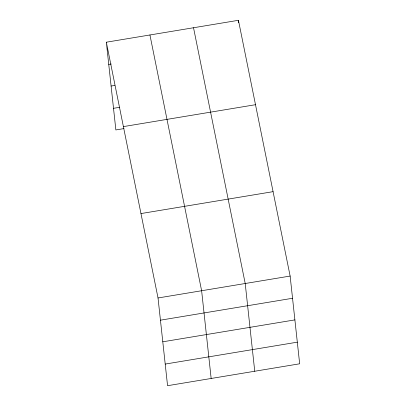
<?xml version="1.0" encoding="UTF-8"?>
<svg xmlns="http://www.w3.org/2000/svg" width="406" height="406" viewBox="0 0 406 406"><rect width="100%" height="100%" fill="white"/><g stroke="black" fill="none" stroke-linecap="round" stroke-linejoin="round"><path stroke-width="0.61" d="M106.336 42.204L238.439 20.3L290.133 276.06L299.664 363.796L167.561 385.7L158.03 297.968L106.336 42.204L115.867 129.94L123.967 128.595M108.752 64.412L111.244 64.001M111.102 86.036L114.837 85.417M113.523 108.316L119.75 107.28M123.399 126.606L255.496 104.702M140.973 213.566L273.071 191.662M158.03 297.968L290.133 276.06M160.441 320.177L292.543 298.268M162.791 341.796L294.893 319.892M165.212 364.075L297.314 342.172M193.525 27.75L245.214 283.51L254.745 371.241M149.931 34.977L201.625 290.737L211.156 378.473M238.439 20.3L238.708 22.766"/></g></svg>
